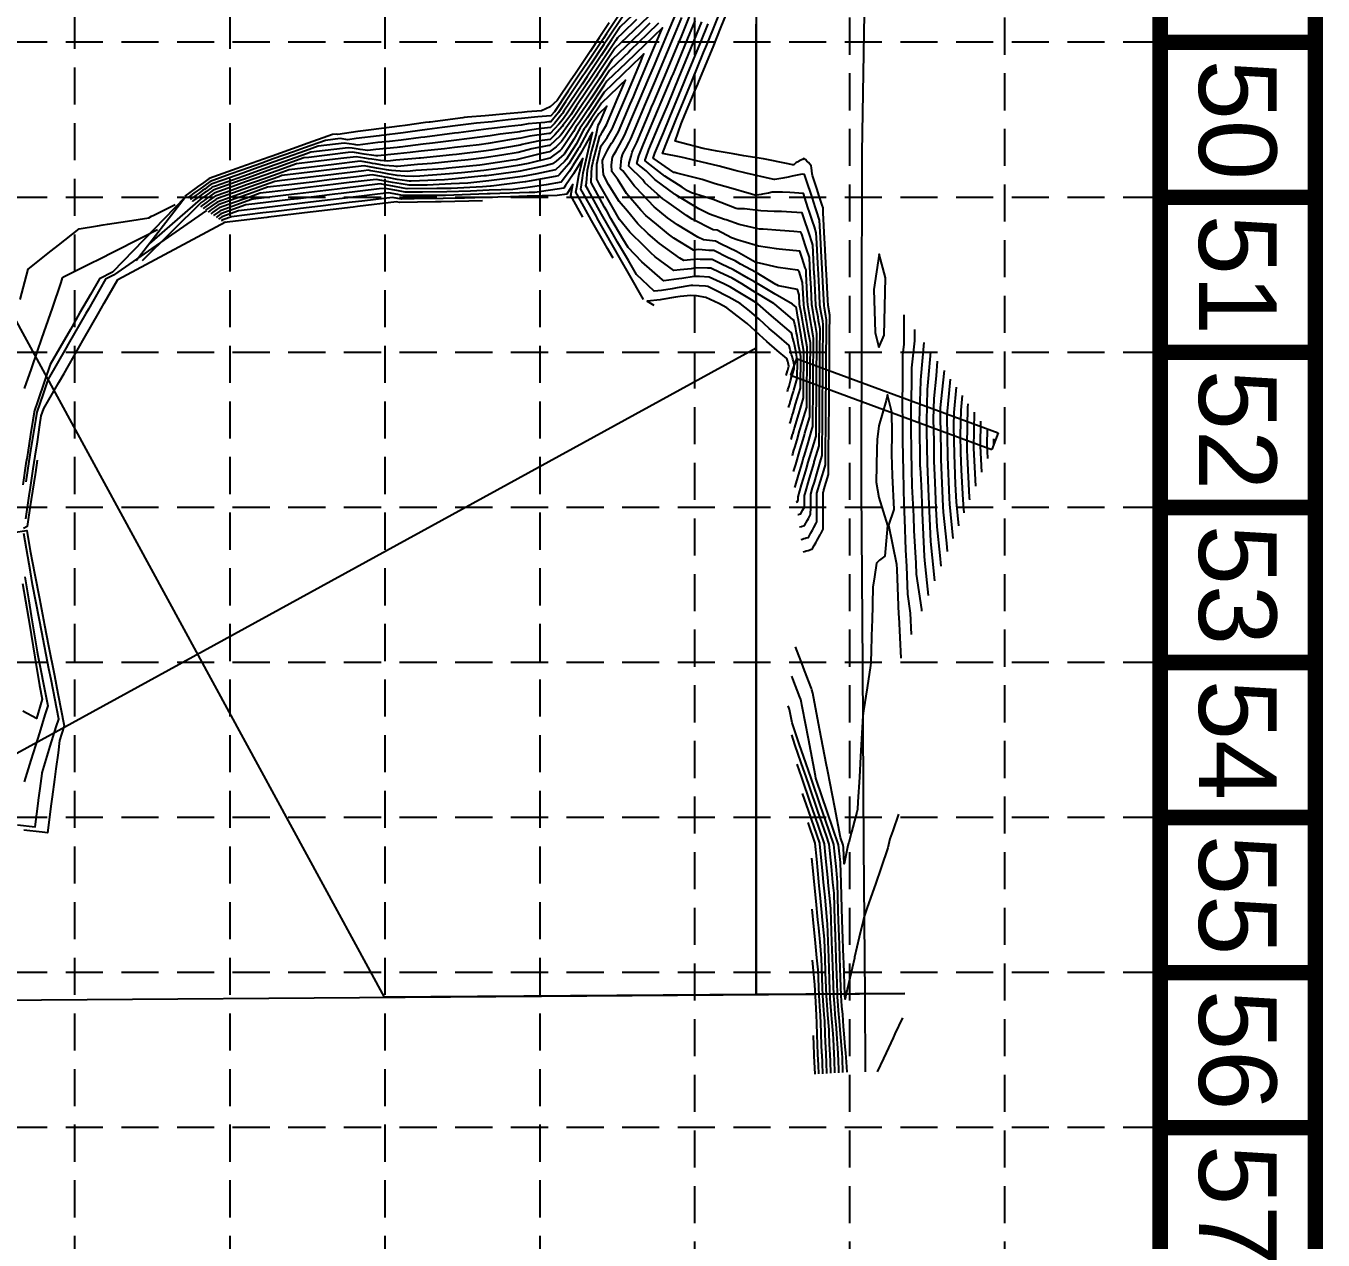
# Model space of a CAD drawing. Extents: x 8046 to 10141, y 6942 to 10292.
# Drawn here: x 9704 to 10141, y 7272.9 to 7682 of the extents above; entities that cross this region are included whole.
import ezdxf
from ezdxf.enums import TextEntityAlignment as Align

# ---------------------------------------------------------------- set-up
doc = ezdxf.new("R2010")
doc.units = 0
doc.header["$LTSCALE"] = 100
doc.header["$MEASUREMENT"] = 0
doc.linetypes.add('HIDDEN', pattern=[0.375, 0.25, -0.125])
doc.layers.get('0').update_dxf_attribs({"color": 5, "linetype": 'CONTINUOUS'})
for name, color, linetype in [('$-BNDY', 5, 'CONTINUOUS'), ('$-LOT', 5, 'CONTINUOUS'), ('BASE', 7, 'CONTINUOUS'), ('FRZ_GARLAND', 5, 'CONTINUOUS'), ('G-XCONTOURS', 5, 'CONTINUOUS'), ('G-XIDX_CONTOURS', 5, 'CONTINUOUS'), ('GRID', 254, 'HIDDEN'), ('PSWG-XCONC', 5, 'CONTINUOUS'), ('PSWG-XSD', 5, 'CONTINUOUS')]:
    doc.layers.add(name, color=color, linetype=linetype)
doc.styles.get("Standard").update_dxf_attribs({"font": 'ARIAL.TTF'})

msp = doc.modelspace()

# ---------------------------------------------------------------- linework, layer by layer
at = {"layer": '$-BNDY', "color": 7}
msp.add_line((8343.51, 7343.91), (10000.03, 7355.96), dxfattribs=at)
at = {"layer": '$-LOT', "color": 7}
msp.add_line((9950.01, 8972.63), (9950.03, 7355.59), dxfattribs=at)
at = {"color": 7}
for p, q in [((9824.72, 7354.68), (9607.16, 7754.52)), ((9950.03, 7355.59), (9950.03, 7682.63)), ((9950.04, 7355.59), (9824.72, 7354.68)), ((10000.03, 7355.96), (9950.04, 7355.59))]:
    msp.add_line(p, q, dxfattribs=at)
at = {"layer": 'BASE', "const_width": 5.22}
for points in [[(8048.36, 10289.02), (8048.36, 6945.02), (10138.36, 6945.02), (10138.36, 10289.02)], [(8100.61, 10236.77), (8100.61, 6997.27), (10086.11, 6997.27), (10086.11, 10236.77)]]:
    msp.add_lwpolyline(points, close=True, dxfattribs=at)
for points in [[(10086.11, 7676.52), (10138.36, 7676.52)], [(10086.11, 7624.27), (10138.36, 7624.27)], [(10086.11, 7572.02), (10138.36, 7572.02)], [(10086.11, 7519.77), (10138.36, 7519.77)], [(10086.11, 7467.52), (10138.36, 7467.52)], [(10086.11, 7415.27), (10138.36, 7415.27)], [(10086.11, 7363.02), (10138.36, 7363.02)], [(10086.11, 7310.77), (10138.36, 7310.77)]]:
    msp.add_lwpolyline(points, dxfattribs=at)
at = {"layer": 'FRZ_GARLAND', "color": 7}
msp.add_line((9547.13, 7352.66), (9950.03, 7573.54), dxfattribs=at)
at = {"layer": 'G-XCONTOURS'}
for points, elevation in [([(9910.3, 7687.57), (9904.22, 7681.72), (9901.28, 7677.32), (9897.76, 7672.06), (9893.01, 7664.95), (9891.31, 7662.4), (9885.24, 7653.31), (9884.85, 7652.74), (9884.75, 7652.58), (9884.6, 7652.4), (9882.02, 7649.18), (9880.69, 7647.77), (9876.67, 7647.38), (9870.75, 7646.43), (9870.35, 7646.39), (9869.56, 7646.29), (9863.72, 7645.55), (9860.36, 7644.95), (9852.47, 7643.94), (9849.05, 7643.54), (9840.89, 7642.49), (9837.75, 7642.18), (9830.05, 7641.17), (9829.77, 7641.15), (9829.03, 7641.07), (9821.87, 7640.39), (9819.17, 7640.07), (9816.55, 7640.4), (9813.83, 7640.83), (9812.5, 7641.01), (9799.97, 7639.52), (9798.51, 7638.99), (9789.27, 7635.7), (9787.92, 7635.22), (9778.57, 7631.89), (9777.33, 7631.44), (9767.87, 7628.07), (9766.73, 7627.67), (9766.51, 7627.51), (9764.53, 7626.09), (9764.38, 7625.98), (9762.33, 7624.51), (9762.25, 7624.45), (9760.13, 7622.93), (9760.11, 7622.92)], 1058), ([(9962.18, 7537.29), (9962.35, 7537.87), (9962.71, 7539.07), (9962.99, 7540.01), (9963.76, 7542.6), (9964.63, 7545.54), (9965.38, 7548.06), (9966.04, 7550.27), (9967, 7553.52), (9967.04, 7558.38), (9967.12, 7569.37), (9967.16, 7573.73), (9966.49, 7577.57), (9966.48, 7577.65), (9966.44, 7577.87), (9965.79, 7581.57), (9965.57, 7582.88), (9965.11, 7585.49), (9964.64, 7588.18), (9964.48, 7591.44), (9963.9, 7593.19), (9957.52, 7594.41), (9956.96, 7594.74), (9956.61, 7594.95), (9949.93, 7598.9), (9944.76, 7601.74), (9942.86, 7602.83), (9940.59, 7603.89), (9935.72, 7606.34), (9934.03, 7606.35), (9930.67, 7606.65), (9928.89, 7606.47), (9922.23, 7610.56), (9920.44, 7611.85), (9916.42, 7615.23), (9912.84, 7618.12), (9911.15, 7619.94), (9906.35, 7625.54), (9903.39, 7630.33), (9901.34, 7632.95), (9901.24, 7635.2), (9901.62, 7637.83), (9902.15, 7638.85), (9902.83, 7639.99), (9903.92, 7641.99), (9904.8, 7643.66), (9905.67, 7645.15), (9908, 7650.68), (9910.68, 7657.01), (9913.83, 7664.46), (9915.69, 7668.87), (9917.27, 7672.61), (9920.7, 7680.72), (9924.73, 7690.27)], 1054), ([(9965.77, 7504.84), (9965.84, 7504.86), (9966.61, 7505.07), (9966.84, 7505.14), (9967.46, 7505.31), (9967.85, 7505.42), (9968.3, 7505.55), (9968.85, 7505.7), (9969.52, 7506.92), (9970.19, 7508.11), (9970.55, 7508.76), (9971.52, 7510.51), (9971.57, 7510.6), (9971.73, 7510.89), (9972.59, 7512.44), (9972.6, 7516.03), (9972.6, 7516.72), (9972.6, 7520.51), (9972.61, 7521.01), (9972.61, 7524.98), (9972.73, 7525.38), (9972.83, 7525.73), (9974.35, 7530.84), (9974.41, 7538.49), (9974.47, 7546.69), (9974.53, 7553.85), (9974.6, 7562.54), (9974.65, 7569.2), (9974.72, 7578.38), (9974.77, 7584.56), (9974.21, 7587.79), (9974.12, 7589.6), (9973.67, 7598.23), (9973.58, 7599.97), (9973.14, 7608.67), (9973.05, 7610.35), (9972.6, 7619.1), (9972.52, 7620.72), (9972.24, 7621.59), (9971.23, 7624.64), (9970.39, 7627.21), (9969.95, 7628.55), (9968.93, 7631.63), (9968.87, 7632.22), (9968.61, 7634.26), (9968.48, 7634.88), (9968.06, 7635.47), (9967.61, 7636), (9967.01, 7636.52), (9966.63, 7637), (9966.21, 7637.34), (9965.58, 7637.06), (9965.27, 7636.94), (9964.84, 7636.69), (9964.33, 7636.49), (9964, 7636.25), (9963.4, 7635.88), (9962.65, 7635.28), (9962.18, 7635.19), (9960.79, 7635.52), (9952.41, 7637.25), (9945.86, 7638.28), (9942.22, 7638.96), (9936.88, 7639.89), (9932.1, 7640.73), (9926.93, 7642.08), (9922.68, 7643.17), (9924.73, 7649.07), (9925.9, 7652.08), (9929.49, 7660.41), (9930.32, 7662.41), (9930.7, 7663.35), (9935.45, 7674.93), (9938.24, 7681.73), (9940.58, 7687.44)], 1061), ([(9913.72, 7685.26), (9908.75, 7680.48), (9904.28, 7676.18), (9902.4, 7674.38), (9896.55, 7665.62), (9895.95, 7664.72), (9895.78, 7664.46), (9889.49, 7655.06), (9887.51, 7652.09), (9885.56, 7649.43), (9885.01, 7648.66), (9884.63, 7648.11), (9882.15, 7645.29), (9880.53, 7643.81), (9877.01, 7643.3), (9872.13, 7642.26), (9871.2, 7642.07), (9870.45, 7641.88), (9860.64, 7640.15), (9858.98, 7639.9), (9849.04, 7638.71), (9847.7, 7638.59), (9836.94, 7637.5), (9836.46, 7637.47), (9835.38, 7637.36), (9828.57, 7636.75), (9825.88, 7636.47), (9823.37, 7636.68), (9820.48, 7637.12), (9819.34, 7637.26), (9818.18, 7637.44), (9815.21, 7637.96), (9810.09, 7637.35), (9800.67, 7636.23), (9795.1, 7635.56), (9788.57, 7633.23), (9784.4, 7631.75), (9777.98, 7629.46), (9773.7, 7627.93), (9767.39, 7625.68), (9766.13, 7624.78), (9765.19, 7624.1), (9764, 7623.25), (9762.98, 7622.52), (9743.15, 7602.84)], 1056), ([(9909.66, 7684.15), (9904.83, 7679.51), (9903.31, 7678.05), (9902.66, 7677.08), (9896.85, 7668.39), (9894.39, 7664.71), (9890.4, 7658.73), (9886.13, 7652.34), (9884.72, 7650.41), (9883.52, 7648.92), (9880.61, 7645.81), (9880.15, 7645.77), (9879.36, 7645.64), (9873.71, 7644.84), (9870.66, 7644.18), (9867.52, 7643.78), (9859.66, 7642.39), (9856.65, 7642), (9848.36, 7641.02), (9844.99, 7640.59), (9837.1, 7639.81), (9833.47, 7639.33), (9829.17, 7638.95), (9822.54, 7638.25), (9821.92, 7638.31), (9821.2, 7638.42), (9817.95, 7638.83), (9814.63, 7639.35), (9813.85, 7639.49), (9812.52, 7639.33), (9799.32, 7637.75), (9797.54, 7637.54), (9788.24, 7634.22), (9786.84, 7633.72), (9777.65, 7630.45), (9776.14, 7629.91), (9767.06, 7626.67), (9765.25, 7625.38), (9764.86, 7625.09), (9763.12, 7623.85), (9762.66, 7623.51), (9745.5, 7608.64)], 1057), ([(9900.49, 7683.07), (9897.14, 7678.05), (9894.04, 7673.41), (9888.87, 7665.68), (9887.58, 7663.75), (9882.99, 7656.88), (9880.63, 7654.75), (9877.7, 7653.47), (9872.79, 7653.1), (9871.02, 7652.91), (9865.71, 7652.47), (9861.1, 7652), (9858.72, 7651.79), (9852.73, 7651.26), (9851.63, 7651.16), (9851.11, 7651.09), (9840.16, 7649.66), (9839.77, 7649.61), (9838.57, 7649.44), (9831.77, 7648.48), (9829.84, 7648.23), (9823.79, 7647.46), (9819.42, 7646.87), (9815.82, 7646.45), (9809.04, 7645.5), (9808.43, 7645.59), (9807.28, 7645.45), (9797.52, 7641.97), (9796.58, 7641.63), (9786.93, 7638.2), (9785.88, 7637.82), (9776.34, 7634.42), (9775.18, 7634.01), (9765.75, 7630.65), (9763.88, 7629.3), (9763.55, 7629.07), (9761.75, 7627.77), (9761.35, 7627.49), (9759.61, 7626.24), (9759.14, 7625.91), (9757.48, 7624.72)], 1061), ([(9905.13, 7685.39), (9899.9, 7677.56), (9898.67, 7675.73), (9894.3, 7669.19), (9892.22, 7666.07), (9891.63, 7665.19), (9885.76, 7656.41), (9883.37, 7652.82), (9880.78, 7649.74), (9880.15, 7649.69), (9878.77, 7649.54), (9873.18, 7649), (9870.84, 7648.62), (9866.49, 7648.18), (9860.91, 7647.45), (9859.84, 7647.35), (9849.73, 7646.05), (9848.32, 7645.87), (9838.41, 7644.6), (9836.97, 7644.4), (9830.43, 7643.58), (9826.49, 7643.08), (9822.5, 7642.71), (9815.77, 7641.89), (9815.16, 7641.96), (9814.52, 7642.07), (9811.14, 7642.54), (9802.41, 7641.49), (9798.18, 7639.99), (9791.71, 7637.68), (9787.59, 7636.21), (9781.01, 7633.86), (9777, 7632.44), (9770.31, 7630.05), (9766.41, 7628.66), (9765.63, 7628.1), (9764.2, 7627.08), (9763.5, 7626.58), (9762, 7625.5), (9761.37, 7625.05), (9759.8, 7623.92), (9759.24, 7623.52)], 1059), ([(9917.13, 7682.96), (9913.27, 7679.25), (9907.69, 7673.87), (9906.93, 7673.14), (9905.37, 7671.64), (9900.58, 7667.04), (9898.54, 7663.98), (9894.13, 7657.38), (9890.27, 7651.61), (9888.59, 7649.17), (9887.86, 7648.15), (9886.87, 7646.73), (9885.57, 7644.68), (9884.42, 7643.04), (9882.63, 7641.32), (9880.36, 7639.65), (9877.62, 7639.09), (9869.11, 7636.95), (9867.97, 7636.75), (9857.69, 7635.18), (9856.87, 7635.08), (9846.48, 7634.12), (9844.63, 7633.93), (9835.32, 7633.28), (9832.36, 7632.98), (9830.1, 7633.06), (9827.1, 7633.35), (9826.27, 7633.42), (9825.46, 7633.54), (9822.1, 7634.16), (9819.13, 7634.7), (9817.93, 7634.91), (9805.22, 7633.39), (9803.39, 7633.18), (9790.23, 7631.6), (9789.22, 7631.24), (9779.53, 7627.79), (9778.63, 7627.47), (9768.83, 7623.98), (9768.04, 7623.69), (9767.89, 7623.58), (9765.84, 7622.11), (9765.76, 7622.05), (9763.64, 7620.54), (9763.62, 7620.52)], 1054), ([(9963.01, 7526.49), (9963.2, 7527.13), (9964.24, 7530.65), (9965.43, 7534.67), (9965.86, 7536.12), (9966.24, 7537.39), (9967.48, 7541.58), (9968.89, 7546.34), (9969.1, 7547.04), (9969.21, 7561.47), (9969.22, 7562.89), (9969.33, 7576.82), (9969.22, 7577.46), (9968.65, 7580.74), (9968.3, 7582.77), (9967.97, 7584.66), (9967.38, 7588.07), (9967.31, 7589.43), (9966.84, 7598.51), (9966.78, 7599.8), (9966.55, 7600.5), (9965.49, 7603.72), (9964.7, 7606.12), (9958.83, 7606.72), (9957.73, 7606.82), (9956.86, 7606.88), (9950.78, 7607.87), (9945.52, 7609.42), (9943.89, 7609.81), (9941.63, 7610.62), (9936.88, 7613.16), (9935.46, 7613.29), (9928.46, 7616.93), (9926.47, 7618.12), (9919.86, 7622.92), (9918.56, 7623.8), (9916.8, 7625.31), (9912.48, 7629.2), (9911.76, 7630.13), (9907.07, 7634.83), (9907.16, 7635.92), (9907.9, 7638.19), (9908.21, 7639.49), (9908.44, 7640.07), (9909.75, 7642.77), (9914.15, 7653.2), (9914.76, 7654.63), (9915.47, 7656.32), (9919.77, 7666.49), (9923.42, 7675.13), (9924.81, 7678.52), (9927.78, 7685.76)], 1056), ([(9963.48, 7521.58), (9963.76, 7521.66), (9964.1, 7522.26), (9964.1, 7523.39), (9965.29, 7527.42), (9966.34, 7530.95), (9966.91, 7532.88), (9967.56, 7535.06), (9968.53, 7538.34), (9969.38, 7541.22), (9970.15, 7543.8), (9970.18, 7547.66), (9970.27, 7559.65), (9970.3, 7563.01), (9970.4, 7575.5), (9970.42, 7578.37), (9969.95, 7581.1), (9969.74, 7582.29), (9969.67, 7582.71), (9969.06, 7586.21), (9968.74, 7588.02), (9968.46, 7593.61), (9968.21, 7598.45), (9967.93, 7603.99), (9966.94, 7606.97), (9966.64, 7607.9), (9965.93, 7610.05), (9965.35, 7611.82), (9965.09, 7612.59), (9962.67, 7612.74), (9958.12, 7613.12), (9952.37, 7613.53), (9951.14, 7613.6), (9950.15, 7613.72), (9944.22, 7615.13), (9939.84, 7616.7), (9939.27, 7616.77), (9934.27, 7618.57), (9930.7, 7620.38), (9923.07, 7625.05), (9922.81, 7625.19), (9922.69, 7625.28), (9915.86, 7630.31), (9912.89, 7633.19), (9909.82, 7635.73), (9910.41, 7638.21), (9911.55, 7641.09), (9911.79, 7641.58), (9912.59, 7643.49), (9916.8, 7653.44), (9921.74, 7665.15), (9921.81, 7665.3), (9921.86, 7665.42), (9926.94, 7677.8), (9929.4, 7683.8)], 1057), ([(9964.06, 7517.39), (9964.19, 7517.43), (9964.9, 7517.63), (9965.03, 7517.67), (9965.2, 7517.97), (9965.74, 7518.94), (9966.22, 7519.81), (9966.23, 7523.79), (9966.34, 7524.18), (9966.44, 7524.51), (9967.96, 7529.64), (9969.49, 7534.78), (9969.58, 7535.1), (9969.69, 7535.46), (9971.2, 7540.56), (9971.27, 7549.21), (9971.32, 7556.41), (9971.39, 7564.56), (9971.45, 7572.26), (9971.51, 7579.92), (9971.03, 7582.66), (9970.83, 7583.84), (9970.24, 7587.18), (9970.14, 7587.76), (9970.11, 7587.96), (9969.61, 7597.8), (9969.57, 7598.4), (9969.07, 7608.17), (9968.8, 7608.99), (9967.79, 7612.09), (9967.34, 7613.44), (9966.5, 7616), (9965.49, 7619.06), (9961.94, 7619.27), (9958.51, 7619.5), (9956.03, 7619.51), (9951.52, 7619.76), (9946.05, 7620.42), (9945.57, 7620.36), (9943.88, 7620.41), (9943.78, 7620.4), (9943.21, 7620.56), (9935.52, 7623.5), (9928.15, 7625.75), (9926.82, 7626.51), (9925.01, 7627.74), (9919.19, 7631.41), (9914.15, 7635.29), (9912.54, 7636.63), (9912.61, 7636.92), (9912.81, 7637.43), (9913.83, 7640.4), (9917.11, 7648.17), (9918.84, 7652.25), (9920.3, 7655.72), (9923.93, 7664.57), (9927.84, 7674.09), (9929.06, 7677.08), (9931.68, 7683.47)], 1058), ([(9964.63, 7513.21), (9965.3, 7513.4), (9965.47, 7513.44), (9966.31, 7513.68), (9967.32, 7515.51), (9967.64, 7516.08), (9968.34, 7517.35), (9968.35, 7519.71), (9968.35, 7521.64), (9968.36, 7524.19), (9969.01, 7526.4), (9969.59, 7528.34), (9970.63, 7531.86), (9971.82, 7535.86), (9972.25, 7537.32), (9972.35, 7550.75), (9972.37, 7553.17), (9972.47, 7566.11), (9972.5, 7569.02), (9972.6, 7581.46), (9972.4, 7582.6), (9971.91, 7585.38), (9971.48, 7587.9), (9971.29, 7591.61), (9970.94, 7598.34), (9970.75, 7601.98), (9970.41, 7608.78), (9970.22, 7612.35), (9969.59, 7614.28), (9968.94, 7616.27), (9967.74, 7619.9), (9967.65, 7620.19), (9967.43, 7620.84), (9966.36, 7624.1), (9965.89, 7625.52), (9961.35, 7625.87), (9958.91, 7626.04), (9955.42, 7626.04), (9954.09, 7625.72), (9952.09, 7625.33), (9951.64, 7625.23), (9950.11, 7625.06), (9949.55, 7625.03), (9948.41, 7625.36), (9940.64, 7627.62), (9936.16, 7628.83), (9931.84, 7630.29), (9923.28, 7632.42), (9922.59, 7632.6), (9922.25, 7632.67), (9915.29, 7637.53), (9915.87, 7639.21), (9918.74, 7646.01), (9920.93, 7651.34), (9925.59, 7662.71), (9926.06, 7663.85), (9926.28, 7664.39), (9931.19, 7676.36), (9933.82, 7682.76)], 1059), ([(9961.76, 7542.68), (9962.25, 7544.31), (9962.3, 7544.47), (9962.53, 7545.25), (9962.83, 7546.25), (9962.89, 7546.45), (9964.33, 7551.3), (9965.94, 7556.72), (9965.95, 7556.76), (9965.95, 7556.83), (9965.97, 7558.95), (9966.07, 7572.18), (9966.05, 7572.33), (9965.39, 7576.1), (9965.12, 7577.63), (9964.71, 7580.02), (9964.2, 7582.93), (9964.02, 7583.94), (9963.53, 7586.81), (9963.41, 7587.22), (9962.21, 7588.24), (9956.43, 7591.63), (9950.8, 7595.02), (9949.41, 7595.84), (9947.41, 7596.94), (9942.35, 7599.86), (9938.28, 7601.81), (9935.21, 7603.35), (9931.17, 7603.38), (9930.13, 7603.47), (9925.58, 7603.03), (9924.32, 7603.8), (9917.44, 7608.73), (9913.61, 7611.95), (9910.12, 7615.29), (9906.59, 7619.66), (9903.81, 7622.9), (9900.27, 7628.62), (9898.55, 7631.85), (9898.26, 7636.2), (9898.27, 7636.67), (9898.42, 7637.3), (9899.89, 7640.16), (9901.3, 7642.51), (9901.81, 7643.22), (9902.25, 7643.97), (9903.63, 7646.34), (9907.55, 7655.63), (9908.64, 7658.2), (9909.56, 7660.38), (9913.65, 7670.06), (9918.46, 7681.44), (9912.36, 7675.58), (9909.39, 7672.72), (9906.02, 7669.47), (9899.95, 7663.64), (9899.67, 7663.37), (9898.8, 7662.06), (9893.22, 7653.71), (9891.65, 7651.36), (9890.3, 7649.41), (9889.28, 7647.9), (9888.48, 7646.49), (9887.15, 7644.4), (9885.32, 7641.79), (9884.54, 7640.59), (9883.99, 7640.1), (9880.44, 7637.52), (9873.15, 7635.71), (9869.57, 7634.95), (9863.07, 7633.97), (9858.25, 7633.32), (9850.69, 7632.56), (9846.71, 7632.17), (9836.66, 7631.39), (9834.68, 7631.3), (9831.57, 7631.4), (9828.98, 7631.65), (9827.67, 7631.85), (9826.39, 7632.08), (9823.48, 7632.62), (9820.2, 7633.22), (9819.28, 7633.39), (9817.77, 7633.21), (9804.74, 7631.65), (9802.78, 7631.42), (9790.21, 7629.91), (9787.8, 7629.63), (9778.96, 7626.48), (9777.1, 7625.81), (9768.37, 7622.7), (9766.63, 7621.45), (9766.17, 7621.12), (9764.5, 7619.93)], 1053), ([(9961.35, 7548.08), (9961.5, 7548.61), (9961.88, 7549.86), (9962.15, 7550.75), (9962.42, 7551.64), (9962.79, 7552.89), (9963.28, 7554.54), (9963.84, 7556.41), (9964.9, 7560), (9964.98, 7570.64), (9964.68, 7572.38), (9964.3, 7574.56), (9963.76, 7577.68), (9963.62, 7578.48), (9963.23, 7580.73), (9963.05, 7581.38), (9962.65, 7582.87), (9962.64, 7582.92), (9962.5, 7583.03), (9960.69, 7584.56), (9956.26, 7588.31), (9955.9, 7588.52), (9955.33, 7588.86), (9948.89, 7592.78), (9945.18, 7595.09), (9941.87, 7597), (9937.8, 7598.95), (9934.7, 7600.37), (9933.59, 7600.44), (9929.61, 7600.47), (9928.14, 7600.23), (9924.41, 7599.88), (9922.25, 7599.57), (9915.98, 7604.27), (9914.45, 7605.62), (9912.26, 7607.86), (9907.43, 7612.5), (9903.91, 7616.84), (9901.55, 7620.93), (9897.25, 7628.6), (9896.28, 7630.42), (9896.25, 7630.85), (9896.35, 7635.45), (9897.48, 7640.47), (9897.69, 7641.29), (9897.78, 7641.64), (9899.79, 7644.41), (9901.49, 7647.37), (9901.59, 7647.53), (9901.85, 7648.16), (9906.6, 7659.39), (9911.12, 7670.08), (9911.61, 7671.25), (9912.18, 7672.61), (9911.45, 7671.91), (9911.1, 7671.57), (9905.11, 7665.8), (9901.66, 7662.48), (9898.76, 7659.7), (9893.03, 7651.12), (9892.56, 7650.42), (9890.68, 7647.66), (9888.99, 7644.66), (9888.55, 7643.83), (9887.8, 7642.64), (9885.35, 7638.87), (9882.61, 7636.43), (9881.38, 7635.53), (9878.85, 7634.91), (9870.43, 7633.12), (9869.79, 7633.03), (9859.08, 7631.56), (9858.31, 7631.49), (9847.53, 7630.41), (9844.97, 7630.21), (9833.8, 7629.72), (9833.05, 7629.74), (9832.42, 7629.8), (9829.04, 7630.31), (9825.74, 7630.91), (9824.85, 7631.07), (9823.85, 7631.26), (9820.64, 7631.86), (9815.33, 7631.23), (9806.1, 7630.13), (9800.35, 7629.44), (9791.56, 7628.39), (9785.36, 7627.65), (9779.29, 7625.48), (9774.66, 7623.83), (9768.7, 7621.71), (9767.51, 7620.86), (9766.5, 7620.13), (9765.38, 7619.33)], 1052), ([(9960.93, 7553.48), (9961.4, 7555.05), (9961.47, 7555.26), (9961.78, 7556.3), (9962, 7557.04), (9962.05, 7557.19), (9962.54, 7558.82), (9962.69, 7559.33), (9963.85, 7563.24), (9963.89, 7569.09), (9963.31, 7572.44), (9963.21, 7573.01), (9962.93, 7574.64), (9962.69, 7575.54), (9962.35, 7576.78), (9962.28, 7577.07), (9962.08, 7577.8), (9961.86, 7578.61), (9956.66, 7583.1), (9955.16, 7584.37), (9950.58, 7588.38), (9948.37, 7589.72), (9944.49, 7592.13), (9941.35, 7593.98), (9939.05, 7595.16), (9934.19, 7597.38), (9930.85, 7597.59), (9929.13, 7597.6), (9924.97, 7596.93), (9923.89, 7596.83), (9918.92, 7596.1), (9918.38, 7596.5), (9911.5, 7602.55), (9906.85, 7607.33), (9905.09, 7610.34), (9901.07, 7617.19), (9899.62, 7619.7), (9898.89, 7621), (9894.42, 7629.24), (9894.46, 7632.41), (9894.65, 7634.38), (9895.11, 7636.52), (9896.05, 7640.25), (9897.3, 7644.96), (9897.76, 7645.59), (9898.15, 7646.27), (9899.55, 7648.72), (9903.41, 7657.86), (9904.56, 7660.58), (9905.91, 7663.78), (9904.2, 7662.13), (9903.36, 7661.33), (9897.85, 7656.03), (9894.41, 7650.88), (9892.46, 7647.97), (9892.08, 7647.41), (9891.74, 7646.81), (9889.31, 7642.23), (9886.91, 7638.41), (9886.14, 7637.18), (9885.45, 7636.38), (9882.33, 7633.52), (9876.06, 7632.14), (9871.28, 7631.31), (9865.34, 7630.5), (9859.91, 7629.8), (9852.86, 7629.1), (9847.24, 7628.78), (9839.16, 7628.42), (9833.05, 7628.38), (9830.4, 7628.78), (9827.48, 7629.31), (9826.21, 7629.55), (9825.1, 7629.75), (9822, 7630.34), (9812.9, 7629.25), (9807.46, 7628.6), (9797.91, 7627.46), (9792.92, 7626.86), (9782.93, 7625.67), (9779.62, 7624.49), (9772.23, 7621.86), (9769.03, 7620.71), (9768.39, 7620.26), (9766.82, 7619.13), (9766.26, 7618.73)], 1051), ([(9911.99, 7589.89), (9907, 7598.74), (9904.37, 7603.25), (9901.59, 7608.13), (9896.44, 7617.24), (9896.25, 7617.58), (9896.15, 7617.77), (9890.94, 7627.04), (9891.43, 7630.71), (9891.73, 7632.53), (9892.07, 7634.01), (9893, 7638.33), (9894.14, 7643.17), (9894.42, 7644.22), (9894.84, 7646.14), (9893.83, 7644.39), (9893.29, 7643.39), (9890.82, 7639.02), (9888.13, 7634.74), (9887.66, 7633.95), (9887.09, 7633.11), (9884.25, 7629.43), (9879.26, 7628.53), (9873.02, 7627.61), (9867.97, 7626.97), (9860.04, 7626.7), (9853.77, 7626.36), (9845.74, 7626.09), (9837.62, 7626.02), (9831.73, 7626), (9828.89, 7626.54), (9825.69, 7627.12), (9824.71, 7627.29), (9823.02, 7627.09), (9810.17, 7625.55), (9808.03, 7625.3), (9795.63, 7623.82), (9793.05, 7623.51), (9781.09, 7622.08), (9778.06, 7621.71), (9769.68, 7618.73), (9768.01, 7617.53)], 1049), ([(9901.79, 7603.75), (9899.9, 7607.07), (9898.91, 7608.81), (9894.55, 7616.5), (9890.65, 7623.47), (9889.24, 7625.97), (9889.58, 7627.65), (9890.22, 7631.58), (9891.55, 7637.36), (9888.49, 7632.18), (9885.8, 7628.3), (9885.22, 7627.37), (9875.44, 7625.91), (9873.55, 7625.88), (9860.37, 7625.43), (9859.32, 7625.4), (9845.29, 7624.94), (9845.1, 7624.94), (9844.29, 7624.93), (9831.1, 7624.87), (9830.23, 7625.04), (9829.25, 7625.21), (9826.07, 7625.77), (9820.58, 7625.11), (9811.53, 7624.03), (9805.6, 7623.32), (9796.99, 7622.29), (9790.61, 7621.53), (9782.45, 7620.55), (9775.62, 7619.74), (9770.01, 7617.73), (9768.89, 7616.93)], 1048), ([(9891.59, 7617.62), (9887.5, 7624.87), (9888.25, 7628.58), (9886.18, 7625.32), (9882.99, 7624.85), (9872.86, 7624.65), (9867.26, 7624.45), (9858.69, 7624.27), (9851.69, 7624.04), (9844.5, 7623.87), (9834.81, 7623.81), (9830.45, 7623.71), (9827.43, 7624.24), (9818.15, 7623.13), (9812.89, 7622.5), (9803.16, 7621.34), (9798.35, 7620.77), (9788.18, 7619.55), (9783.81, 7619.03), (9773.19, 7617.76), (9770.33, 7616.74), (9769.77, 7616.33)], 1047), ([(9741.06, 7603.04), (9757.64, 7624.29), (9733.12, 7599.02), (9728.7, 7596.78), (9725.7, 7591.55), (9722.06, 7585.19), (9718.94, 7579.74), (9715.42, 7573.59), (9712.17, 7567.93), (9710.36, 7562.71), (9707.82, 7555.39), (9706.81, 7552.49), (9706.28, 7549.13), (9705.53, 7544.36), (9704.57, 7538.33), (9704.24, 7536.24), (9703.98, 7534.58), (9702.88, 7527.34)], 1049), ([(9857.76, 7623.13), (9843.91, 7622.81), (9841.97, 7622.79), (9829.8, 7622.54), (9828.78, 7622.72), (9815.71, 7621.15), (9814.24, 7620.98), (9800.73, 7619.36), (9799.7, 7619.24), (9785.74, 7617.57), (9785.17, 7617.5), (9770.76, 7615.78), (9770.66, 7615.75), (9770.64, 7615.73)], 1046), ([(9764.75, 7619.88), (9733.49, 7598.1), (9731.93, 7597.31), (9730.78, 7596.73), (9724.99, 7586.62), (9724.14, 7585.13), (9718.22, 7574.81), (9717.5, 7573.54), (9711.46, 7563), (9711.14, 7562.07), (9709.73, 7558.01), (9707.59, 7551.86), (9707.27, 7549.8), (9706.31, 7543.73), (9705.55, 7538.94), (9704.98, 7535.21), (9703.94, 7528.36)], 1048), ([(9703.88, 7515.91), (9705.05, 7523.65), (9705.48, 7526.48), (9706.43, 7532.75), (9707.08, 7537.06), (9707.81, 7541.85), (9708.68, 7547.64), (9709.15, 7550.6), (9710.03, 7553.14), (9715.02, 7561.84), (9716.8, 7564.95), (9721.66, 7573.44), (9723.57, 7576.76), (9728.31, 7585.03), (9730.33, 7588.56), (9734.95, 7596.62), (9771.19, 7616.04)], 1046), ([(9960.1, 7564.27), (9960.56, 7565.79), (9960.63, 7566.05), (9961.02, 7567.34), (9960.72, 7568.46), (9960.61, 7568.9), (9960.31, 7569.99), (9957.1, 7572.69), (9953.61, 7575.74), (9951.11, 7577.96), (9946.94, 7581.72), (9945.03, 7583.24), (9940.15, 7587), (9937.45, 7588.53), (9933.03, 7590.57), (9929.83, 7591.06), (9928.03, 7591.18), (9924.4, 7590.88), (9922.83, 7590.6), (9918.19, 7589.88), (9917.59, 7589.79), (9913.23, 7589.3), (9915.46, 7587.92)], 1049), ([(9999.71, 7584.73), (9999.68, 7574.74), (9999.26, 7571.04), (9999.28, 7560.34), (9999.18, 7556.84), (9999.26, 7546.06), (9999.32, 7542.35), (9999.47, 7531.86), (9999.74, 7520.62), (10000, 7515.86), (10000.33, 7505.49), (10000.63, 7499.9), (10000.98, 7490.51), (10001.91, 7484.15), (10002.23, 7476.9)], 1064), ([(10003.35, 7579.69), (10003.34, 7575.95), (10002.3, 7566.83), (10002.31, 7561.34), (10002.07, 7552.85), (10002.11, 7547), (10002.24, 7538.29), (10002.32, 7532.81), (10002.46, 7526.93), (10003.01, 7516.86), (10003.16, 7512.05), (10003.78, 7500.94), (10003.91, 7497.28), (10005.65, 7485.39), (10005.67, 7484.85)], 1063), ([(10006.44, 7575.4), (10005.5, 7564.05), (10005.34, 7562.62), (10005.34, 7562.35), (10004.95, 7548.85), (10004.96, 7547.95), (10005.17, 7534.24), (10005.18, 7533.75), (10005.19, 7533.24), (10005.52, 7527.17), (10005.91, 7518.4), (10005.93, 7517.83), (10006.55, 7503.39), (10006.71, 7501.92), (10007.92, 7490.06)], 1062), ([(10008.72, 7572.24), (10007.98, 7563.22), (10007.59, 7559.5), (10007.35, 7548.75), (10007.42, 7545.43), (10007.55, 7534.54), (10008.05, 7523.35), (10008.24, 7518.6), (10008.68, 7508.32), (10009.28, 7502.77), (10010.07, 7495.03)], 1061), ([(10013.29, 7565.91), (10013.21, 7564.96), (10012.01, 7553.37), (10011.94, 7550.27), (10012.17, 7538.84), (10012.21, 7536.09), (10012.33, 7533.26), (10012.86, 7520.13), (10012.94, 7518.17), (10014.08, 7507.69), (10014.34, 7504.9)], 1059), ([(10015.35, 7563.05), (10014.24, 7551.03), (10014.23, 7550.3), (10014.48, 7536.84), (10015.01, 7522.95), (10015.12, 7520.88), (10016.22, 7509.25)], 1058), ([(10017.35, 7560.28), (10016.57, 7551.8), (10016.47, 7547.2), (10016.65, 7537.56), (10017.03, 7527.61), (10017.34, 7521.62), (10018.1, 7513.6)], 1057), ([(10019.35, 7557.51), (10018.89, 7552.57), (10018.7, 7544.1), (10018.81, 7538.28), (10019.04, 7532.28), (10019.56, 7522.35), (10019.98, 7517.94)], 1056), ([(10023.44, 7551.83), (10023.18, 7539.73), (10023.86, 7526.91)], 1054), ([(10025.61, 7548.84), (10025.42, 7540.47), (10025.89, 7531.62)], 1053), ([(10027.77, 7545.84), (10027.67, 7541.22), (10027.93, 7536.32)], 1052), ([(10029.93, 7542.84), (10029.91, 7541.96), (10029.96, 7541.03)], 1051), ([(9701.08, 7412.81), (9707.04, 7412.11), (9708.19, 7420.88), (9708.22, 7421.11), (9708.74, 7425.05), (9709.41, 7430.1), (9709.44, 7430.39), (9712.18, 7439.27), (9714.2, 7445.84), (9715, 7448.44), (9712.41, 7461.76), (9711.7, 7465.39), (9709.3, 7477.78), (9708.41, 7482.34), (9706.18, 7493.81), (9705.47, 7498.04), (9703.3, 7510.98)], 1046), ([(9703.55, 7496.36), (9704.9, 7488.33), (9705.75, 7483.27), (9707.78, 7471.15), (9708.02, 7469.89), (9710.89, 7455.12), (9711.32, 7452.94), (9710.37, 7449.86), (9708.49, 7443.77), (9707.21, 7439.6), (9705.67, 7434.6), (9703.42, 7427.27)], 1048), ([(9702.81, 7494.17), (9704.78, 7482.43), (9705.7, 7477), (9706.98, 7469.33), (9708.58, 7459.82), (9709.48, 7455.19), (9707.47, 7448.67), (9702.97, 7451.07)], 1049), ([(9997.91, 7416.46), (9996.08, 7410.78), (9994.97, 7408.06), (9994.3, 7405.06), (9992.09, 7398.39), (9990.19, 7392.78), (9989.21, 7390.01), (9987.3, 7384.64), (9986.33, 7381.9), (9986, 7380.47), (9984.72, 7374.97), (9983.15, 7368.2), (9983.11, 7368.04), (9983.08, 7367.92), (9981.5, 7361.12), (9980.16, 7355.36), (9979.95, 7354.09), (9979.85, 7355.36), (9979.48, 7366.45), (9979.43, 7368), (9979.1, 7377.65), (9979, 7380.63), (9978.73, 7388.86), (9978.58, 7393.27), (9978.35, 7400.07), (9977.77, 7406.05), (9975.81, 7411.74), (9973.92, 7417.26), (9970.26, 7427.9), (9970.13, 7428.56), (9969.98, 7429.36), (9967.57, 7441.79), (9965.55, 7452.17), (9965.01, 7455.01), (9964.69, 7455.83), (9962.31, 7461.98), (9961.97, 7462.88)], 1066), ([(9980.6, 7329.42), (9980.53, 7331.22), (9980.16, 7335.92), (9979.99, 7338.05), (9979.64, 7342.4), (9979.44, 7344.88), (9979.13, 7348.87), (9978.9, 7351.71), (9978.61, 7355.34), (9978.41, 7361.3), (9978.19, 7367.98), (9978.04, 7372.5), (9977.76, 7380.62), (9977.66, 7383.71), (9977.34, 7393.26), (9977.28, 7394.91), (9976.91, 7398.77), (9976.4, 7403.91), (9976.18, 7406.16), (9973.36, 7414.36), (9972.33, 7417.36), (9971.8, 7418.91), (9968.48, 7428.57), (9965.96, 7435.93), (9964.63, 7439.77), (9962.08, 7447.2), (9961.22, 7451.66), (9960.72, 7452.96)], 1067), ([(9979.24, 7329.34), (9979.04, 7334.34), (9978.91, 7335.91), (9978.5, 7341.17), (9978.4, 7342.38), (9977.95, 7348), (9977.88, 7348.86), (9977.41, 7354.83), (9977.37, 7355.33), (9977.34, 7356.14), (9977.13, 7362.5), (9976.97, 7367.35), (9976.94, 7367.97), (9976.59, 7378.55), (9976.52, 7380.61), (9976.21, 7389.76), (9975.86, 7393.33), (9975.33, 7398.75), (9974.6, 7406.26), (9973.63, 7409.07), (9970.75, 7417.47), (9967.79, 7426.09), (9966.9, 7428.67), (9965.18, 7433.67), (9963.05, 7439.88), (9961.95, 7443.1)], 1068), ([(9977.88, 7329.26), (9977.84, 7330.38), (9977.61, 7335.86), (9977.55, 7337.46), (9977.16, 7342.37), (9977, 7344.29), (9976.64, 7348.84), (9976.46, 7351.12), (9976.13, 7355.31), (9975.9, 7362.19), (9975.7, 7367.95), (9975.52, 7373.4), (9975.28, 7380.59), (9975.14, 7384.6), (9974.28, 7393.43), (9974.26, 7393.6), (9974.23, 7393.98), (9973.39, 7402.59), (9973.02, 7406.37), (9969.62, 7416.25), (9969.17, 7417.57), (9968.29, 7420.14), (9965.32, 7428.78), (9963.78, 7433.26)], 1069), ([(9975.16, 7329.11), (9975.14, 7329.54), (9974.89, 7335.71), (9974.85, 7336.62), (9974.62, 7342.31), (9974.57, 7343.69), (9974.16, 7348.81), (9974.02, 7350.52), (9973.64, 7355.28), (9973.38, 7363.09), (9973.22, 7367.92), (9973.01, 7374.3), (9972.38, 7380.71), (9972.13, 7383.29), (9971.55, 7389.19), (9971.25, 7392.29), (9971.12, 7393.64), (9970.37, 7401.28), (9969.85, 7406.58), (9967.45, 7413.57)], 1071), ([(9973.8, 7329.03), (9973.65, 7332.66), (9973.53, 7335.63), (9973.36, 7339.74), (9973.26, 7342.23), (9973.07, 7346.81), (9972.92, 7348.8), (9972.53, 7353.64), (9972.4, 7355.27), (9972.31, 7357.94), (9971.98, 7367.91), (9971.94, 7369.14), (9971.65, 7372.03), (9971.06, 7378.14), (9970.8, 7380.81), (9970.18, 7387.13), (9969.53, 7393.75), (9969.3, 7396.13), (9968.77, 7401.56)], 1072), ([(9972.44, 7328.95), (9972.29, 7332.44), (9972.17, 7335.55), (9972.16, 7335.78), (9971.9, 7342.16), (9971.87, 7342.85), (9971.63, 7348.76), (9971.58, 7349.93), (9971.16, 7355.26), (9970.87, 7363.99), (9970.48, 7367.99), (9969.99, 7372.98), (9969.21, 7380.92), (9969.11, 7381.98), (9968.87, 7384.4)], 1073), ([(9971.07, 7328.87), (9970.95, 7331.82), (9970.81, 7335.48), (9970.67, 7338.9), (9970.54, 7342.08), (9970.38, 7345.97), (9970.27, 7348.68), (9970.09, 7353.05), (9969.92, 7355.24), (9969.8, 7358.84), (9968.98, 7367.24)], 1074), ([(9999.3, 7347.77), (9996.74, 7342.38), (9996.09, 7341.04), (9993.73, 7335.95), (9992.88, 7334.11), (9990.77, 7329.52)], 1067)]:
    msp.add_lwpolyline(points, dxfattribs=dict(at, elevation=elevation))
at = {"layer": 'G-XIDX_CONTOURS'}
for points, elevation in [([(9965.2, 7509.02), (9965.57, 7509.13), (9966.04, 7509.26), (9966.58, 7509.41), (9966.88, 7509.5), (9967.58, 7509.69), (9968.42, 7511.21), (9968.91, 7512.09), (9969.45, 7513.05), (9970.25, 7514.5), (9970.47, 7514.89), (9970.47, 7515.64), (9970.47, 7519.18), (9970.48, 7520.11), (9970.48, 7523.47), (9970.48, 7524.59), (9971.68, 7528.62), (9972.73, 7532.17), (9973.3, 7534.08), (9973.32, 7536.94), (9973.42, 7549.93), (9973.44, 7552.3), (9973.55, 7565.78), (9973.56, 7567.65), (9973.67, 7581.62), (9973.68, 7583.01), (9973.45, 7584.32), (9973, 7586.93), (9972.84, 7587.85), (9972.43, 7595.79), (9972.31, 7598.29), (9971.9, 7606.16), (9971.77, 7608.72), (9971.37, 7616.54), (9970.31, 7619.78), (9970.08, 7620.45), (9969.99, 7620.75), (9968.8, 7624.37), (9968.14, 7626.37), (9967.51, 7628.29), (9966.29, 7631.99), (9965.44, 7632.06), (9963.26, 7631.61), (9962.17, 7631.38), (9960.77, 7631.09), (9958.94, 7630.73), (9958.32, 7630.6), (9956.22, 7630.29), (9956.05, 7630.26), (9955.54, 7630.38), (9946.65, 7632.45), (9942.95, 7633.35), (9937.48, 7634.83), (9929.46, 7636.69), (9928.12, 7637.05), (9924.72, 7637.8), (9918.39, 7639.1), (9919.5, 7641.95), (9923.06, 7650.62), (9924.72, 7654.68), (9928.19, 7663.13), (9932.26, 7673.06), (9933.32, 7675.65), (9935.59, 7681.17), (9938.45, 7688.16)], 1060), ([(9903.37, 7685.07), (9899.58, 7679.4), (9898.52, 7677.81), (9893.13, 7669.74), (9890.25, 7665.44), (9886.67, 7660.08), (9881.99, 7653.07), (9880.86, 7651.72), (9876.47, 7651.4), (9870.93, 7650.79), (9869.57, 7650.68), (9866.42, 7650.36), (9862.64, 7649.97), (9861, 7649.76), (9855.73, 7649.25), (9850.42, 7648.57), (9844.24, 7647.76), (9839.09, 7647.1), (9833.4, 7646.32), (9831.1, 7646.03), (9823.8, 7645.11), (9823.13, 7645.02), (9822.92, 7644.99), (9815.18, 7644.08), (9812.4, 7643.7), (9809.78, 7644.06), (9804.84, 7643.47), (9797.85, 7640.98), (9794.14, 7639.66), (9787.26, 7637.2), (9783.44, 7635.84), (9776.67, 7633.43), (9772.74, 7632.03), (9766.08, 7629.65), (9764.75, 7628.7), (9763.88, 7628.07), (9762.62, 7627.17), (9761.67, 7626.49), (9760.49, 7625.65), (9759.47, 7624.91), (9758.36, 7624.12)], 1060), ([(9914.18, 7682.92), (9911.64, 7680.48), (9907.84, 7676.81), (9905.98, 7675.03), (9901.49, 7670.71), (9897.16, 7664.22), (9895.04, 7661.05), (9888.89, 7651.85), (9888.69, 7651.56), (9886.44, 7648.41), (9884.53, 7645.66), (9883.92, 7644.97), (9880.45, 7641.79), (9880.3, 7641.77), (9880.11, 7641.73), (9874.41, 7640.58), (9869.78, 7639.42), (9864.31, 7638.45), (9858.34, 7637.54), (9852.95, 7636.9), (9847.09, 7636.36), (9840.79, 7635.72), (9835.89, 7635.37), (9829.17, 7634.7), (9828.62, 7634.72), (9827.9, 7634.79), (9824.82, 7635.05), (9821.79, 7635.51), (9820.73, 7635.71), (9819.79, 7635.88), (9816.57, 7636.44), (9807.65, 7635.37), (9802.03, 7634.7), (9792.67, 7633.58), (9788.9, 7632.24), (9781.97, 7629.77), (9778.31, 7628.46), (9771.27, 7625.95), (9767.72, 7624.69), (9767.01, 7624.18), (9765.51, 7623.11), (9764.88, 7622.65), (9763.31, 7621.53), (9762.75, 7621.12)], 1055), ([(9962.59, 7531.89), (9963.1, 7533.57), (9963.19, 7533.89), (9963.3, 7534.27), (9964.81, 7539.36), (9966.14, 7543.83), (9966.43, 7544.82), (9966.76, 7545.94), (9968.05, 7550.28), (9968.12, 7559.92), (9968.17, 7566.13), (9968.25, 7575.28), (9967.86, 7577.52), (9967.56, 7579.2), (9966.93, 7582.82), (9966.88, 7583.12), (9966.74, 7583.95), (9966.2, 7587.04), (9966.01, 7588.13), (9965.63, 7595.62), (9964.43, 7599.26), (9964.34, 7599.54), (9964.3, 7599.66), (9963.9, 7599.7), (9957.35, 7600.67), (9951.11, 7602.1), (9950.44, 7602.2), (9949.65, 7602.43), (9943.41, 7606.04), (9938.23, 7608.46), (9936.26, 7609.51), (9932.19, 7609.9), (9930.33, 7610.87), (9923.45, 7614.98), (9920.12, 7617.4), (9915.64, 7621.03), (9909.5, 7627.58), (9908.97, 7628.05), (9905.03, 7633.16), (9904.27, 7633.91), (9904.59, 7637.42), (9905.09, 7638.97), (9906.06, 7640.75), (9907.2, 7642.92), (9907.71, 7643.96), (9909.2, 7647.49), (9912.72, 7655.82), (9915.71, 7662.9), (9917.73, 7667.68), (9920.1, 7673.3), (9922.74, 7679.53), (9924.97, 7684.83)], 1055), ([(9960.51, 7558.87), (9960.66, 7559.35), (9961.05, 7560.65), (9961.3, 7561.49), (9961.59, 7562.44), (9961.94, 7563.63), (9962.12, 7564.22), (9962.59, 7565.77), (9962.8, 7566.48), (9962.81, 7567.54), (9962.63, 7568.56), (9962.33, 7569.69), (9962.06, 7570.7), (9961.91, 7571.23), (9961.55, 7572.57), (9961.5, 7572.76), (9961.48, 7572.84), (9961.09, 7574.3), (9956.95, 7577.89), (9954.39, 7580.1), (9950.97, 7583.17), (9947.71, 7586.02), (9944.57, 7588.45), (9940.79, 7590.68), (9935.77, 7593.24), (9933.65, 7594.21), (9932.96, 7594.32), (9928.62, 7594.61), (9927.93, 7594.55), (9923.36, 7593.73), (9921.63, 7593.46), (9918.12, 7592.93), (9915.59, 7592.64), (9909.63, 7598.32), (9908.77, 7599.85), (9906.94, 7602.98), (9903.31, 7609.22), (9901.66, 7612.02), (9897.92, 7618.63), (9893.37, 7626.77), (9892.62, 7628.1), (9892.77, 7629.2), (9893.2, 7633.46), (9894.18, 7638.04), (9894.44, 7639.24), (9894.61, 7639.95), (9896.03, 7645.23), (9896.76, 7648.6), (9897.51, 7649.91), (9899.64, 7654.95), (9896.94, 7652.36), (9895.79, 7650.63), (9894.86, 7649.24), (9893.03, 7646.08), (9890.31, 7641.07), (9890.06, 7640.62), (9889.68, 7640.01), (9886.9, 7635.58), (9883.78, 7631.94), (9883.28, 7631.48), (9882.28, 7631.26), (9873.48, 7629.73), (9872.29, 7629.52), (9872.14, 7629.49), (9866.89, 7628.83), (9860.73, 7628.04), (9860.53, 7628.02), (9857.79, 7627.86), (9847.23, 7627.28), (9846.39, 7627.25), (9842.39, 7627.22), (9832.37, 7627.15), (9831.77, 7627.24), (9831.11, 7627.36), (9827.55, 7628.05), (9824.46, 7628.61), (9823.35, 7628.81), (9810.47, 7627.27), (9808.82, 7627.08), (9795.48, 7625.48), (9794.28, 7625.34), (9780.49, 7623.69), (9779.94, 7623.5), (9769.79, 7619.88), (9769.35, 7619.72), (9769.26, 7619.66), (9767.15, 7618.14), (9767.13, 7618.13)], 1050), ([(9701.98, 7589.9), (9704.13, 7597.96), (9704.7, 7600.09), (9712.5, 7606.26), (9714.9, 7608.17), (9721.86, 7613.68), (9728.09, 7614.66), (9730.02, 7614.97), (9731.39, 7615.19), (9738.17, 7616.26), (9745.33, 7617.39), (9746.3, 7617.88), (9747.01, 7618.24), (9754.25, 7621.91)], 1060), ([(9748.25, 7613.33), (9743.68, 7611.02), (9740.31, 7609.31), (9735.69, 7606.97), (9732.37, 7605.28), (9729.95, 7604.05), (9724.43, 7601.26), (9716.87, 7597.43), (9716.48, 7597.37), (9716.19, 7597.14), (9715.76, 7595.53), (9712.77, 7586.93), (9712.09, 7584.97), (9709.23, 7576.71), (9707.74, 7572.42), (9705.68, 7566.5), (9703.38, 7559.88)], 1055), ([(10011.01, 7569.07), (10010.59, 7564.09), (10009.8, 7556.43), (10009.65, 7549.51), (10009.8, 7542.13), (10009.88, 7535.31), (10010.19, 7528.31), (10010.55, 7519.36), (10010.81, 7513.24), (10011.85, 7503.62), (10012.22, 7500.01)], 1060), ([(9998.8, 7468.95), (9998.17, 7482.91), (9998.05, 7483.73), (9997.49, 7498.86), (9997.49, 7498.92), (9997.43, 7500.55), (9994.65, 7513.85), (9996.43, 7519.08), (9995.94, 7530.58), (9995.68, 7537.73), (9995.79, 7544.79), (9995.68, 7551.87), (9994.22, 7557.67), (9993.73, 7555.84), (9991.26, 7547.3), (9990.76, 7542.67), (9990.59, 7539.46), (9990.42, 7528.26), (9991.28, 7523.16), (9994.18, 7513.66), (9993.31, 7503.31), (9991.5, 7502.05), (9990.58, 7501.03), (9989.84, 7496.34), (9989.27, 7492.95), (9989.02, 7481.41), (9989.01, 7479.88), (9988.77, 7471.8), (9988.62, 7467.43), (9988.55, 7466.48), (9987.37, 7458.94), (9986.13, 7451.22), (9985.9, 7449.55), (9985.36, 7439.82), (9985.14, 7435.89), (9984.76, 7428.9), (9984.29, 7420.55), (9984.15, 7417.98), (9983.92, 7417.12), (9983.13, 7414.18), (9982.54, 7411.99), (9982.1, 7410.39), (9981.15, 7406.86), (9981.08, 7406.6), (9980.88, 7405.85), (9979.61, 7399.68), (9979.42, 7405.22), (9979.35, 7405.94), (9978.44, 7408.59), (9976.48, 7418.69), (9974.14, 7430.77), (9973.92, 7431.91), (9973.73, 7432.87), (9971.36, 7445.13), (9969.03, 7457.15), (9968.79, 7458.35), (9968.66, 7458.7), (9967.65, 7461.32), (9965.93, 7465.75), (9965.71, 7466.35), (9963.21, 7472.81)], 1065), ([(10021.35, 7554.74), (10021.22, 7553.35), (10020.94, 7540.99), (10020.98, 7539), (10021.06, 7536.94), (10021.78, 7523.09), (10021.86, 7522.29)], 1055), ([(9707.78, 7535.7), (9707.15, 7531.52), (9707.05, 7530.84), (9705.77, 7522.42), (9705.44, 7520.26), (9704.39, 7513.32), (9703.12, 7512.69)], 1045), ([(9699.64, 7511.3), (9704.24, 7511.97), (9705.38, 7505.13), (9706.96, 7497.03), (9708.5, 7489.11), (9710.25, 7480.09), (9711.61, 7473.09), (9713.54, 7463.14), (9714.72, 7457.07), (9716.84, 7446.19), (9715.31, 7441.23), (9714.77, 7437.1), (9714.06, 7431.72), (9713.59, 7428.1), (9712.81, 7422.2), (9712.4, 7419.11), (9711.56, 7412.69), (9711.22, 7410.11), (9709.47, 7410.32), (9703.23, 7411.05)], 1045), ([(9976.52, 7329.18), (9976.34, 7333.5), (9976.25, 7335.79), (9976.06, 7340.58), (9975.92, 7342.35), (9975.51, 7347.41), (9975.4, 7348.83), (9974.97, 7354.24), (9974.89, 7355.3), (9974.83, 7357.04), (9974.46, 7367.94), (9974.45, 7368.25), (9974.37, 7370.65), (9974.07, 7379.45), (9973.96, 7380.6), (9973.2, 7388.45), (9972.7, 7393.54), (9972.32, 7397.44), (9971.45, 7406.35), (9971.44, 7406.44), (9971.43, 7406.47), (9971.39, 7406.61), (9967.58, 7417.68), (9965.61, 7423.42)], 1070), ([(9969.18, 7341.83), (9969.44, 7335.4), (9969.46, 7334.94), (9969.71, 7328.8)], 1075)]:
    msp.add_lwpolyline(points, dxfattribs=dict(at, elevation=elevation))
at = {"layer": 'G-XIDX_CONTOURS', "elevation": 1065}
msp.add_lwpolyline([(9991.31, 7573.71), (9993.08, 7577.8), (9993.57, 7597.14), (9991.37, 7605.18), (9989.58, 7593.19), (9990.04, 7578.7)], close=True, dxfattribs=at)
at = {"layer": 'GRID', "color": 253, "linetype": 'HIDDEN', "ltscale": 0.5}
for p, q in [((9720.36, 10236.77), (9720.36, 6997.27)), ((9772.61, 10236.77), (9772.61, 6997.27)), ((9824.86, 10236.77), (9824.86, 6997.27)), ((9877.11, 10236.77), (9877.11, 6997.27)), ((9929.19, 10234.84), (9929.19, 6995.34)), ((9981.44, 10234.84), (9981.44, 6995.34)), ((10033.69, 10234.84), (10033.69, 6995.34)), ((10086.11, 7676.52), (8257.13, 7676.52)), ((10086.11, 7624.27), (8257.13, 7624.27)), ((10086.11, 7572.02), (8257.13, 7572.02)), ((10086.11, 7519.77), (8257.13, 7519.77)), ((10086.11, 7467.52), (8257.13, 7467.52)), ((10086.11, 7415.27), (8257.13, 7415.27)), ((10086.11, 7363.02), (8257.13, 7363.02)), ((10086.11, 7310.77), (8257.13, 7310.77))]:
    msp.add_line(p, q, dxfattribs=at)
at = {"layer": 'PSWG-XCONC', "color": 7}
msp.add_lwpolyline([(9988.18, 7937.33), (9987.95, 7868.23), (9987.44, 7810.87), (9986.69, 7752.33), (9986.48, 7692.99), (9985.57, 7639.4), (9985.33, 7526.12), (9985.82, 7466.45), (9986.1, 7405.54), (9986.59, 7355.42), (9986.7, 7329.58)], dxfattribs=at)
at = {"layer": 'PSWG-XSD', "color": 5}
for p, q in [((9963.6, 7570.02), (9961.53, 7564.39)), ((10031.48, 7544.95), (10029.4, 7539.32))]:
    msp.add_line(p, q, dxfattribs=at)
for points in [[(9963.6, 7570.02), (10031.48, 7544.95)], [(9961.53, 7564.39), (10029.4, 7539.32)]]:
    msp.add_lwpolyline(points, dxfattribs=at)

# ---------------------------------------------------------------- texts
at = {"layer": 'BASE'}
for s, p in [('50', (10112.24, 7650.39)), ('51', (10112.24, 7598.14)), ('52', (10112.24, 7545.89)), ('53', (10112.24, 7493.64)), ('54', (10112.24, 7441.39)), ('55', (10112.24, 7389.14)), ('56', (10112.24, 7336.89)), ('57', (10112.24, 7284.64))]:
    msp.add_text(s, height=26.125, rotation=270, dxfattribs=at).set_placement(p, align=Align.MIDDLE_CENTER)

doc.saveas('drawing.dxf')
